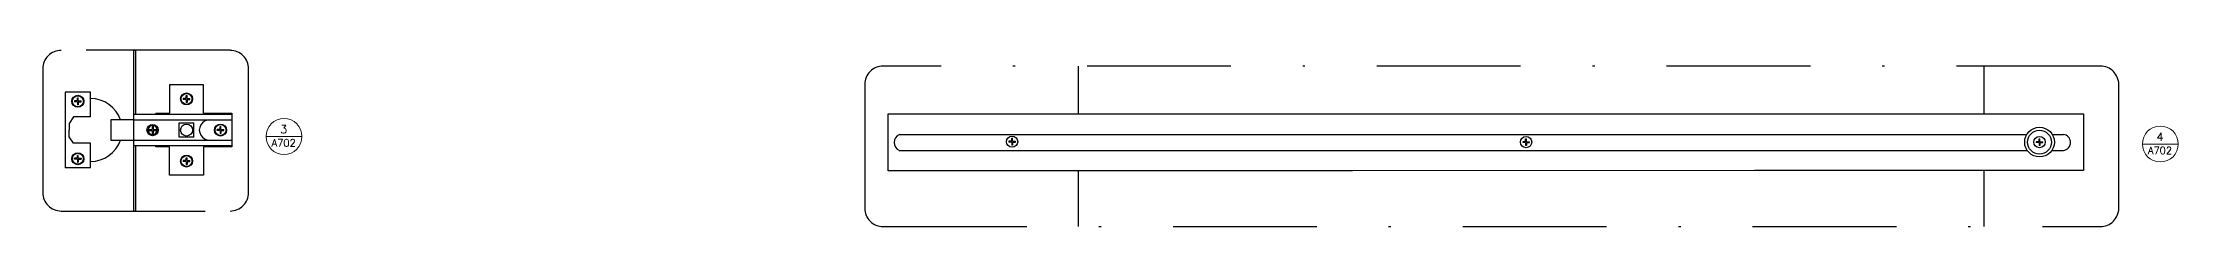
# Model space of a CAD drawing. Header units: millimetres. Extents: x 1621 to 3054, y -476 to 118.
# Drawn here: x 1853 to 1947.3, y -250.8 to -243 of the extents above; entities that cross this region are included whole.
import ezdxf
from ezdxf.enums import TextEntityAlignment as Align

# ---------------------------------------------------------------- set-up
doc = ezdxf.new("R2010")
doc.units = ezdxf.units.MM
doc.linetypes.add('TRATTOPUNTO2', pattern=[12.7, 6.35, -3.175, 0, -3.175])
doc.layers.add('linea dettagli', color=9, linetype='TRATTOPUNTO2')
doc.layers.add('supporti', color=5, linetype='Continuous')
doc.layers.add('Linee e simboli', color=2, linetype='Continuous', lineweight=18)
doc.styles.add('E-ROMANS', font='romans.shx', dxfattribs={"width": 0.8})

msp = doc.modelspace()

# ---------------------------------------------------------------- linework, layer by layer
for p, q in [((1856.998, -242.953), (1856.998, -250.066)), ((1856.998, -242.953), (1857.098, -242.953)), ((1857.098, -242.953), (1857.098, -245.781)), ((1898.73, -243.647), (1898.73, -245.767)), ((1938.73, -243.647), (1938.73, -245.767)), ((1857.098, -247.181), (1857.098, -250.066)), ((1898.73, -248.291), (1898.73, -250.759)), ((1938.73, -248.269), (1938.73, -250.759)), ((1857.098, -250.066), (1856.998, -250.066))]:
    msp.add_line(p, q)
at = {"layer": 'linea dettagli'}
for p, q in [((1861.271, -242.953), (1853.814, -242.953)), ((1852.994, -243.773), (1852.994, -249.247)), ((1862.091, -249.247), (1862.091, -243.773)), ((1943.872, -243.647), (1890.118, -243.647)), ((1889.299, -244.466), (1889.299, -249.94)), ((1944.691, -249.94), (1944.691, -244.466)), ((1853.814, -250.066), (1861.271, -250.066)), ((1890.118, -250.759), (1943.872, -250.759))]:
    msp.add_line(p, q, dxfattribs=at)
for centre, start, end in [((1853.814, -243.773), 90, 180), ((1861.271, -243.773), 0, 90), ((1890.118, -244.466), 90, 180), ((1943.872, -244.466), 0, 90), ((1853.814, -249.247), 180, 270), ((1861.271, -249.247), 270, 0), ((1890.118, -249.94), 180, 270), ((1943.872, -249.94), 270, 0)]:
    msp.add_arc(centre, 0.819, start, end, dxfattribs=at)
at = {"layer": 'Linee e simboli'}
for p, q in [((1864.447, -246.767), (1862.858, -246.767)), ((1947.32, -247.1), (1945.731, -247.1))]:
    msp.add_line(p, q, dxfattribs=at)
for centre in [(1863.652, -246.767), (1946.526, -247.1)]:
    msp.add_circle(centre, 0.794, dxfattribs=at)
at = {"layer": 'supporti'}
for p, q in [((1855.105, -244.809), (1853.99, -244.809)), ((1853.99, -244.809), (1853.99, -248.153)), ((1854.527, -245.19), (1854.397, -245.19)), ((1854.397, -245.19), (1854.397, -245.23)), ((1854.527, -245.23), (1854.397, -245.23)), ((1854.527, -245.19), (1854.527, -245.06)), ((1854.527, -245.06), (1854.567, -245.06)), ((1854.527, -245.23), (1854.527, -245.36)), ((1854.567, -245.19), (1854.567, -245.06)), ((1854.567, -245.19), (1854.697, -245.19)), ((1854.567, -245.23), (1854.567, -245.36)), ((1854.567, -245.23), (1854.697, -245.23)), ((1854.697, -245.23), (1854.697, -245.19)), ((1855.105, -245.903), (1855.105, -244.809)), ((1860.098, -244.481), (1858.598, -244.481)), ((1858.598, -244.481), (1858.598, -245.731)), ((1859.328, -245.086), (1859.198, -245.086)), ((1859.198, -245.086), (1859.198, -245.126)), ((1859.328, -245.126), (1859.198, -245.126)), ((1859.328, -245.086), (1859.328, -244.956)), ((1859.328, -244.956), (1859.368, -244.956)), ((1859.328, -245.126), (1859.328, -245.256)), ((1859.368, -245.086), (1859.368, -244.956)), ((1859.368, -245.086), (1859.498, -245.086)), ((1859.368, -245.126), (1859.368, -245.256)), ((1859.368, -245.126), (1859.498, -245.126)), ((1859.498, -245.126), (1859.498, -245.086)), ((1860.098, -245.731), (1860.098, -244.481)), ((1854.359, -245.903), (1854.168, -246.185)), ((1854.168, -246.185), (1854.168, -246.481)), ((1855.105, -245.903), (1854.359, -245.903)), ((1854.567, -245.36), (1854.527, -245.36)), ((1856.998, -246.031), (1855.998, -246.031)), ((1855.998, -246.031), (1855.998, -246.931)), ((1856.998, -245.781), (1861.348, -245.781)), ((1856.998, -245.781), (1856.998, -247.181)), ((1856.998, -246.031), (1861.348, -246.031)), ((1857.998, -245.731), (1858.598, -245.731)), ((1857.998, -245.731), (1857.998, -245.731)), ((1857.998, -245.731), (1857.998, -245.781)), ((1859.026, -246.803), (1859.026, -246.159)), ((1859.026, -246.159), (1859.671, -246.159)), ((1859.368, -245.256), (1859.328, -245.256)), ((1859.671, -246.803), (1859.671, -246.159)), ((1860.098, -245.731), (1861.348, -245.731)), ((1861.348, -245.731), (1861.348, -247.231)), ((1890.33, -248.295), (1890.33, -245.767)), ((1890.33, -245.767), (1910.852, -245.767)), ((1910.852, -245.767), (1928.606, -245.767)), ((1928.606, -245.767), (1943.13, -245.767)), ((1943.13, -245.767), (1943.13, -248.267)), ((1854.168, -246.777), (1854.168, -246.481)), ((1854.359, -247.059), (1854.168, -246.777)), ((1855.105, -247.059), (1854.359, -247.059)), ((1855.105, -248.153), (1855.105, -247.059)), ((1855.998, -246.931), (1856.998, -246.931)), ((1856.998, -246.931), (1861.348, -246.931)), ((1857.599, -246.456), (1857.823, -246.456)), ((1857.599, -246.506), (1857.823, -246.506)), ((1857.823, -246.232), (1857.823, -246.456)), ((1857.823, -246.506), (1857.823, -246.73)), ((1857.873, -246.232), (1857.873, -246.456)), ((1857.873, -246.456), (1858.097, -246.456)), ((1857.873, -246.506), (1858.097, -246.506)), ((1857.873, -246.506), (1857.873, -246.73)), ((1859.671, -246.803), (1859.026, -246.803)), ((1860.828, -246.461), (1860.698, -246.461)), ((1860.698, -246.501), (1860.698, -246.461)), ((1860.828, -246.501), (1860.698, -246.501)), ((1860.828, -246.461), (1860.828, -246.331)), ((1860.828, -246.331), (1860.868, -246.331)), ((1860.828, -246.501), (1860.828, -246.631)), ((1860.868, -246.631), (1860.828, -246.631)), ((1860.868, -246.461), (1860.868, -246.331)), ((1860.868, -246.461), (1860.998, -246.461)), ((1860.868, -246.501), (1860.868, -246.631)), ((1860.868, -246.501), (1860.998, -246.501)), ((1860.998, -246.501), (1860.998, -246.461)), ((1890.83, -246.675), (1910.852, -246.675)), ((1895.792, -246.977), (1895.662, -246.977)), ((1895.662, -246.977), (1895.662, -247.017)), ((1895.792, -247.017), (1895.662, -247.017)), ((1895.792, -246.977), (1895.792, -246.847)), ((1895.792, -246.847), (1895.832, -246.847)), ((1895.792, -247.017), (1895.792, -247.147)), ((1895.832, -246.977), (1895.832, -246.847)), ((1895.832, -246.977), (1895.962, -246.977)), ((1895.832, -247.017), (1895.962, -247.017)), ((1895.832, -247.017), (1895.832, -247.147)), ((1895.962, -247.017), (1895.962, -246.977)), ((1910.852, -246.675), (1928.606, -246.675)), ((1918.491, -246.997), (1918.362, -246.997)), ((1918.362, -246.997), (1918.362, -247.037)), ((1918.491, -247.037), (1918.362, -247.037)), ((1918.491, -246.997), (1918.491, -246.867)), ((1918.491, -246.867), (1918.532, -246.867)), ((1918.491, -247.037), (1918.491, -247.167)), ((1918.532, -246.997), (1918.532, -246.867)), ((1918.532, -246.997), (1918.662, -246.997)), ((1918.532, -247.037), (1918.662, -247.037)), ((1918.532, -247.037), (1918.532, -247.167)), ((1918.662, -247.037), (1918.662, -246.997)), ((1928.606, -246.675), (1940.632, -246.675)), ((1941.171, -246.997), (1941.041, -246.997)), ((1941.041, -246.997), (1941.041, -247.037)), ((1941.171, -247.037), (1941.041, -247.037)), ((1941.171, -246.997), (1941.171, -246.867)), ((1941.171, -246.867), (1941.211, -246.867)), ((1941.171, -247.037), (1941.171, -247.167)), ((1941.211, -246.997), (1941.211, -246.867)), ((1941.211, -246.997), (1941.341, -246.997)), ((1941.211, -247.037), (1941.211, -247.167)), ((1941.211, -247.037), (1941.341, -247.037)), ((1941.341, -247.037), (1941.341, -246.997)), ((1941.75, -246.675), (1942.25, -246.675)), ((1854.527, -247.732), (1854.397, -247.732)), ((1854.397, -247.772), (1854.397, -247.732)), ((1854.527, -247.772), (1854.397, -247.772)), ((1854.527, -247.732), (1854.527, -247.602)), ((1854.567, -247.602), (1854.527, -247.602)), ((1854.527, -247.772), (1854.527, -247.902)), ((1854.527, -247.902), (1854.567, -247.902)), ((1854.567, -247.732), (1854.567, -247.602)), ((1854.567, -247.732), (1854.697, -247.732)), ((1854.567, -247.772), (1854.567, -247.902)), ((1854.567, -247.772), (1854.697, -247.772)), ((1854.697, -247.732), (1854.697, -247.772)), ((1861.348, -247.181), (1856.998, -247.181)), ((1857.998, -247.231), (1857.998, -247.181)), ((1858.598, -247.231), (1857.998, -247.231)), ((1858.598, -248.481), (1858.598, -247.231)), ((1859.328, -247.836), (1859.198, -247.836)), ((1859.198, -247.836), (1859.198, -247.876)), ((1859.328, -247.876), (1859.198, -247.876)), ((1859.328, -247.836), (1859.328, -247.706)), ((1859.328, -247.706), (1859.368, -247.706)), ((1859.328, -247.876), (1859.328, -248.006)), ((1859.368, -248.006), (1859.328, -248.006)), ((1859.368, -247.836), (1859.368, -247.706)), ((1859.368, -247.836), (1859.498, -247.836)), ((1859.368, -247.876), (1859.368, -248.006)), ((1859.368, -247.876), (1859.498, -247.876)), ((1859.498, -247.876), (1859.498, -247.836)), ((1861.348, -247.231), (1860.098, -247.231)), ((1860.098, -247.231), (1860.098, -248.481)), ((1890.83, -247.386), (1910.852, -247.386)), ((1895.832, -247.147), (1895.792, -247.147)), ((1910.852, -247.386), (1928.606, -247.386)), ((1918.532, -247.167), (1918.491, -247.167)), ((1928.606, -247.386), (1940.65, -247.386)), ((1941.211, -247.167), (1941.171, -247.167)), ((1941.75, -247.386), (1942.25, -247.386)), ((1855.105, -248.153), (1853.99, -248.153)), ((1860.098, -248.481), (1858.598, -248.481)), ((1910.852, -248.285), (1890.33, -248.295)), ((1893.33, -248.295), (1890.33, -248.295)), ((1928.606, -248.275), (1910.852, -248.284)), ((1943.13, -248.267), (1928.606, -248.274))]:
    msp.add_line(p, q, dxfattribs=at)
for centre, radius in [((1854.547, -245.21), 0.266), ((1854.547, -245.21), 0.244), ((1854.547, -245.21), 0.242), ((1859.348, -245.106), 0.266), ((1859.348, -245.106), 0.244), ((1859.348, -245.106), 0.242), ((1857.848, -246.481), 0.25), ((1859.348, -246.481), 0.266), ((1860.848, -246.481), 0.266), ((1860.848, -246.481), 0.244), ((1860.848, -246.481), 0.242), ((1895.812, -246.997), 0.249), ((1918.512, -247.017), 0.249), ((1941.191, -247.017), 0.655), ((1941.191, -247.017), 0.527), ((1941.191, -247.017), 0.249), ((1854.547, -247.752), 0.266), ((1854.547, -247.752), 0.244), ((1854.547, -247.752), 0.242), ((1859.348, -247.856), 0.266), ((1859.348, -247.856), 0.244), ((1859.348, -247.856), 0.242)]:
    msp.add_circle(centre, radius, dxfattribs=at)
for centre, radius, start, end in [((1855.105, -246.481), 1.393, 18.8424, 90), ((1860.362, -246.481), 0.45, 89.49047, 270.50953), ((1855.105, -246.481), 1.393, 270, 341.15892), ((1857.848, -246.481), 0.2, 97.18076, 172.81924), ((1857.848, -246.481), 0.2, 187.18076, 262.81924), ((1857.848, -246.481), 0.2, 7.18076, 82.81924), ((1857.848, -246.481), 0.2, 277.18076, 352.81924), ((1891.01, -247.045), 0.411, 115.88309, 178.14378), ((1891.003, -247.021), 0.404, 181.58167, 244.72253), ((1942.201, -247.031), 0.359, 277.75834, 82.24166)]:
    msp.add_arc(centre, radius, start, end, dxfattribs=at)

# ---------------------------------------------------------------- texts
at = {"layer": 'Linee e simboli', "style": 'E-ROMANS'}
for s, height, p in [('A702', 0.3181, (1863.639, -247.051)), ('3', 0.353, (1863.639, -246.445)), ('4', 0.353, (1946.512, -246.777)), ('A702', 0.3181, (1946.512, -247.384))]:
    msp.add_text(s, height=height, dxfattribs=at).set_placement(p, align=Align.MIDDLE_CENTER)

doc.saveas('drawing.dxf')
